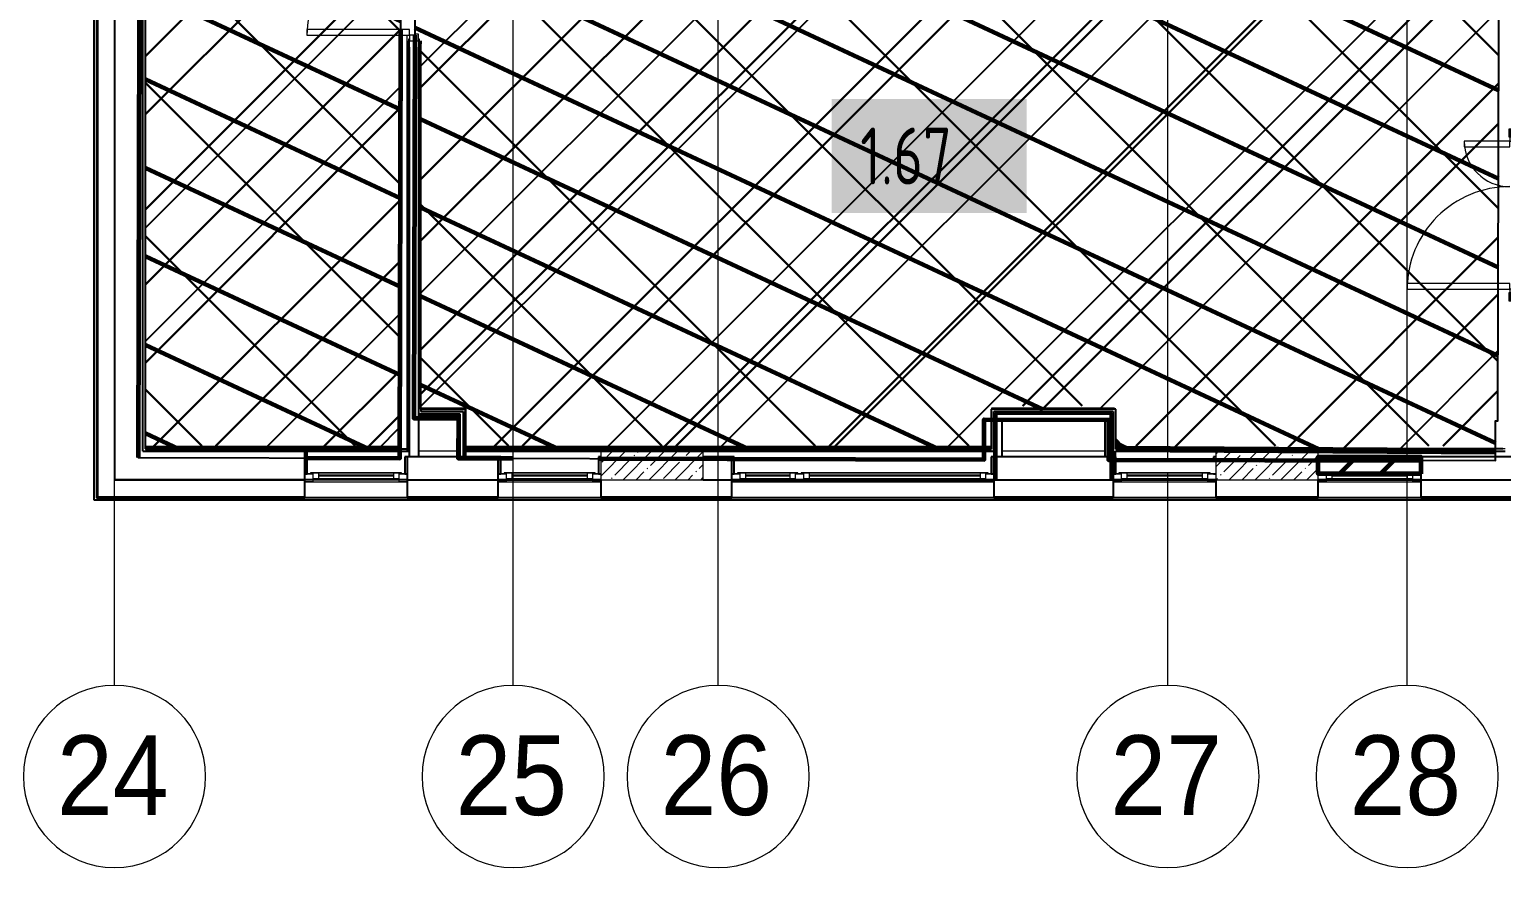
# Model space of a CAD drawing. Header units: millimetres. Extents: x -164500 to 426394, y -51911 to 102118.
# Drawn here: x 88678 to 101604, y -3642 to 3719 of the extents above; entities that cross this region are included whole.
import ezdxf

# ---------------------------------------------------------------- set-up
doc = ezdxf.new("R2010")
doc.units = ezdxf.units.MM
for name, color, linetype, lineweight in [('0) шлифовка', 5, 'Continuous', 60), ('1.4) Плинтус ПЛ-4', 6, 'Continuous', 60), ('179 подоконники', 5, 'Continuous', 60), ('5.2) Л-1 Линолеум', 100, 'Continuous', 30), ('7.1) НЗ Стяжка на теплый пол', 160, 'Continuous', 30), ('7.7) Плинтус', 222, 'Continuous', 90), ('A-FLOR', 7, 'Continuous', 9), ('A-GLAZ', 7, 'Continuous', 9), ('A-GLAZ-1', 7, 'Continuous', 5), ('S-COLS-1', 7, 'Continuous', 5), ('Оси', 7, 'Continuous', 9), ('Оси-1', 7, 'Continuous', 20)]:
    doc.layers.add(name, color=color, linetype=linetype, lineweight=lineweight)
doc.layers.add('2) защита вин плитк', color=6, linetype='Continuous')
doc.layers.add('3.2.1) Нал-ой пол 4 вып', color=3, linetype='Continuous')
doc.layers.add('A-DOOR-1', color=7, linetype='Continuous', lineweight=5, true_color=0xc0c0c0)
doc.layers.add('A-DOOR-FRAM-1', color=7, linetype='Continuous', lineweight=5, true_color=0xc0c0c0)
doc.styles.add('Arial', font='arial.ttf', dxfattribs={"width": 0.9, "height": 700})
doc.styles.add('СПДС', font='ГОСТ тип А.ttf', dxfattribs={"width": 0.9})

# ---------------------------------------------------------------- blocks, each defined once
blk = doc.blocks.new('110_Дверь_СКБ_2Ст - Д-5_п_ Из игровой в коридор-32215844-Объем проектирования 1 этажа')
at = {"layer": 'A-DOOR-1'}
for p, q in [((-638, 940), (-638, 40)), ((-588, 940), (-638, 940)), ((-588, 40), (-588, 940)), ((662, 440), (612, 440)), ((612, 440), (612, 40)), ((662, 40), (662, 440)), ((-638, 40), (-588, 40)), ((612, 40), (662, 40))]:
    blk.add_line(p, q, dxfattribs=at)
for centre, radius, start, end in [((-638, 40), 900, 0, 90), ((662, 40), 400, 90, 180)]:
    blk.add_arc(centre, radius, start, end, dxfattribs=at)
at = {"layer": 'A-DOOR-FRAM-1'}
for p, q in [((-672, 48), (-742, 48)), ((-742, 48), (-742, 40)), ((-742, 40), (-672, 40)), ((-638, 40), (-688, 40)), ((-688, 40), (-688, -40)), ((-672, 40), (-672, 48)), ((-638, -10), (-638, 40)), ((662, 40), (662, -10)), ((712, 40), (662, 40)), ((768, 48), (698, 48)), ((698, 48), (698, 40)), ((698, 40), (768, 40)), ((712, -40), (712, 40)), ((768, 40), (768, 48)), ((-672, -40), (-742, -40)), ((-742, -40), (-742, -48)), ((-742, -48), (-672, -48)), ((-688, -40), (-628, -40)), ((-672, -39), (-688, -39)), ((-688, -39), (-688, -40)), ((-688, -40), (-672, -40)), ((-672, -40), (-672, -39)), ((-672, -48), (-672, -40)), ((-628, -10), (-638, -10)), ((-628, -40), (-628, -10)), ((662, -10), (652, -10)), ((652, -10), (652, -40)), ((652, -40), (712, -40)), ((712, -39), (698, -39)), ((698, -39), (698, -40)), ((698, -40), (712, -40)), ((768, -40), (698, -40)), ((698, -40), (698, -48)), ((698, -48), (768, -48)), ((712, -40), (712, -39)), ((768, -48), (768, -40))]:
    blk.add_line(p, q, dxfattribs=at)
blk = doc.blocks.new('120_Окно_СКБ_1Ст - 120_Окно_СКБ_1Ст 900х2500_h_ с форточкой-22876038-Объем проектирования 1 этажа')
at = {"layer": 'A-GLAZ'}
for p, q in [((-450, -127), (-450, -57)), ((-450, -57), (-380, -57)), ((-380, -127), (-450, -127)), ((-380, -127), (-400, -127)), ((-400, -127), (-400, -137)), ((-380, -57), (-380, -127)), ((380, -87), (-380, -87)), ((-380, -87), (-380, -127)), ((-330, -137), (-330, -87)), ((330, -137), (330, -87)), ((380, -127), (380, -57)), ((380, -57), (450, -57)), ((380, -127), (380, -87)), ((450, -127), (380, -127)), ((400, -127), (380, -127)), ((400, -137), (400, -127)), ((450, -57), (450, -127)), ((-400, -137), (400, -137)), ((400, -137), (-400, -137))]:
    blk.add_line(p, q, dxfattribs=at)
at = {"layer": 'A-GLAZ-1'}
for p, q in [((450, -57), (-450, -57)), ((-430, -127), (-400, -127)), ((-330, -107), (330, -107)), ((330, -117), (-330, -117)), ((400, -127), (430, -127))]:
    blk.add_line(p, q, dxfattribs=at)
blk = doc.blocks.new('120_Окно_СКБ_2Ст_Фрамуга сверху - 120_Окно_СКБ_2Ст_2300х2500_h_ ДОО-19727959-Объем проектирования 1 этажа')
at = {"layer": 'A-GLAZ'}
for p, q in [((-1150, -127), (-1150, -57)), ((-1150, -57), (-1080, -57)), ((-1080, -127), (-1150, -127)), ((-1080, -127), (-1100, -127)), ((-1100, -127), (-1100, -137)), ((-1080, -57), (-1080, -127)), ((520, -87), (-1080, -87)), ((-1080, -87), (-1080, -127)), ((-1030, -137), (-1030, -87)), ((470, -137), (470, -87)), ((520, -127), (520, -57)), ((520, -57), (590, -57)), ((520, -127), (520, -87)), ((590, -127), (520, -127)), ((540, -127), (520, -127)), ((540, -137), (540, -127)), ((590, -127), (570, -127)), ((570, -127), (570, -137)), ((590, -57), (590, -127)), ((1080, -87), (590, -87)), ((590, -87), (590, -127)), ((640, -137), (640, -87)), ((1030, -137), (1030, -87)), ((1080, -127), (1080, -57)), ((1080, -57), (1150, -57)), ((1080, -127), (1080, -87)), ((1150, -127), (1080, -127)), ((1100, -127), (1080, -127)), ((1100, -137), (1100, -127)), ((1150, -57), (1150, -127)), ((-1100, -137), (540, -137)), ((540, -137), (-1100, -137)), ((570, -137), (1100, -137)), ((1100, -137), (570, -137))]:
    blk.add_line(p, q, dxfattribs=at)
at = {"layer": 'A-GLAZ-1'}
for p, q in [((1150, -57), (-1150, -57)), ((-1130, -127), (-1100, -127)), ((-1080, -57), (1080, -57)), ((-1030, -107), (470, -107)), ((470, -117), (-1030, -117)), ((540, -127), (570, -127)), ((540, -127), (570, -127)), ((640, -107), (1030, -107)), ((1030, -117), (640, -117)), ((1100, -127), (1130, -127))]:
    blk.add_line(p, q, dxfattribs=at)
blk = doc.blocks.new('BSC_Колонна _Прямоугольная - 250х900-23282983-Объем проектирования 1 этажа')
at = {"layer": 'S-COLS-1'}
h = blk.add_hatch(dxfattribs=at)
h.set_pattern_fill('FP_91', color=256, style=0, pattern_type=2)
h.set_pattern_definition([(45, (-99480, -25), (-114.04925, 114.04925), []), (45, (-99365.95, -25), (-114.04925, 114.04925), [201.613, -40.323, 6.706, -33.617])])
h.paths.add_polyline_path([(450, -125), (450, 125), (-450, 125), (-450, -125)])
for p, q in [((450, 125), (-450, 125)), ((-450, 125), (-450, -125)), ((450, -125), (450, 125)), ((-450, -125), (450, -125))]:
    blk.add_line(p, q, dxfattribs=at)
blk = doc.blocks.new('BSC_Колонна _Прямоугольная - 250х900-V83-Объем проектирования 1 этажа')
at = {"layer": 'S-COLS-1'}
h = blk.add_hatch(dxfattribs=at)
h.set_pattern_fill('FP_98', color=256, style=0, pattern_type=2)
h.set_pattern_definition([(45, (-94080, -25), (-114.04925, 114.04925), []), (45, (-93965.95, -25), (-114.04925, 114.04925), [201.613, -40.323, 6.706, -33.617])])
h.paths.add_polyline_path([(-450, -125), (450, -125), (450, 125), (-450, 125), (-450, -34)])
for p, q in [((450, 125), (-450, 125)), ((-450, 125), (-450, -125)), ((450, -125), (450, 125)), ((-450, -125), (450, -125))]:
    blk.add_line(p, q, dxfattribs=at)
blk = doc.blocks.new('110_Дверь_СКБ_2Ст - Д-5_п__в составе перегородки _не входит в спец__-32680960-Объем проектирования 1 этажа')
at = {"layer": 'A-DOOR-1'}
for p, q in [((-638, 901), (-638, 0)), ((-588, 901), (-638, 901)), ((-588, 0), (-588, 901)), ((662, 401), (612, 401)), ((612, 401), (612, 0)), ((662, 0), (662, 401)), ((-638, 0), (-588, 0)), ((612, 0), (662, 0))]:
    blk.add_line(p, q, dxfattribs=at)
for centre, radius, start, end in [((-638, 0), 900, 0, 90), ((662, 0), 400, 90, 180)]:
    blk.add_arc(centre, radius, start, end, dxfattribs=at)
at = {"layer": 'A-DOOR-FRAM-1'}
for p, q in [((-672, 8), (-742, 8)), ((-742, 8), (-742, 0)), ((-742, 0), (-672, 0)), ((-638, 0), (-688, 0)), ((-688, 0), (-688, -79)), ((-672, 0), (-688, 0)), ((-688, 0), (-688, -1)), ((-672, 0), (-672, 8)), ((-672, -1), (-672, 0)), ((-638, -49), (-638, 0)), ((662, 0), (662, -49)), ((712, 0), (662, 0)), ((768, 8), (698, 8)), ((698, 8), (698, 0)), ((712, 0), (698, 0)), ((698, 0), (698, -1)), ((698, 0), (768, 0)), ((712, -79), (712, 0)), ((712, -1), (712, 0)), ((768, 0), (768, 8)), ((-672, -1), (-742, -1)), ((-742, -1), (-742, -9)), ((-742, -9), (-672, -9)), ((-688, -79), (-628, -79)), ((-688, -1), (-672, -1)), ((-672, -9), (-672, -1)), ((-628, -49), (-638, -49)), ((-628, -79), (-628, -49)), ((662, -49), (652, -49)), ((652, -49), (652, -79)), ((652, -79), (712, -79)), ((698, -1), (712, -1)), ((768, -1), (698, -1)), ((698, -1), (698, -9)), ((698, -9), (768, -9)), ((768, -9), (768, -1))]:
    blk.add_line(p, q, dxfattribs=at)
blk = doc.blocks.new('Ось сетки - D8-29747960-Объем проектирования 1 этажа')
at = {"layer": 'Оси-1'}
for start, end in [(360, 180), (180, 360)]:
    blk.add_arc((0, 0), 4, start, end, dxfattribs=at)

msp = doc.modelspace()

# ---------------------------------------------------------------- hatches: boundary and pattern name
at = {"layer": '0) шлифовка', "true_color": 0x2776bb}
h = msp.add_hatch(dxfattribs=at)
h.set_pattern_fill('ANSI31', color=152, scale=222, angle=110)
h.paths.add_polyline_path([(91954.087, 10162.647), (89695.702, 10167.948), (89695.702, 9470.001), (89674.702, 9445.77), (89674.702, 9455.001), (89654.419, 9455.001), (89651.203, 8085.001), (89674.702, 8085.001), (89682.702, 8085.001), (89682.702, 8070.001), (89695.702, 8070.001), (89695.702, 34.938), (91930.313, 34.938)])
h = msp.add_hatch(dxfattribs=at)
h.set_pattern_fill('ANSI31', color=152, scale=222, angle=110)
h.paths.add_polyline_path([(101581.806, 4920.032), (94201.827, 4937.356), (94205.207, 6377.352), (92115.702, 6382.257), (92115.702, 5018.938), (92094.702, 4994.707), (92094.702, 4958.938), (92063.872, 4958.938), (92060.867, 3678.938), (92094.702, 3678.938), (92094.702, 3633.938), (92102.702, 3633.938), (92102.702, 3618.938), (92115.702, 3618.938), (92115.702, 388.938), (92510.702, 388.938), (92510.702, 34.938), (92794.702, 34.938), (93694.702, 34.938), (94844.702, 34.938), (97060.327, 34.938), (97060.932, 292.631), (97123.702, 292.484), (97123.702, 384.938), (98215.702, 384.938), (98215.702, 34.938), (99094.702, 34.938), (99994.702, 34.938), (100894.702, 34.938), (101550.339, 34.938), (101550.918, 281.592), (101570.918, 281.545)])
at = {"layer": '179 подоконники'}
h = msp.add_hatch(dxfattribs=at)
h.set_pattern_fill('ANSI31', color=256, scale=80)
h.set_pattern_definition([(45, (205553.12, 26879), (-179.6051, 179.6051), [])])
h.paths.add_polyline_path([(100894.702, -184.062), (99994.702, -184.062), (99994.702, -36.062), (100894.702, -36.062)])
at = {"layer": '2) защита вин плитк'}
h = msp.add_hatch(dxfattribs=at)
h.set_pattern_fill('ANSI31', color=256, scale=222)
h.paths.add_polyline_path([(91954.087, 10162.647), (89695.702, 10167.948), (89695.702, 9470.001), (89674.702, 9445.77), (89674.702, 9455.001), (89654.419, 9455.001), (89651.203, 8085.001), (89674.702, 8085.001), (89682.702, 8085.001), (89682.702, 8070.001), (89695.702, 8070.001), (89695.702, 34.938), (91930.313, 34.938)])
h = msp.add_hatch(dxfattribs=at)
h.set_pattern_fill('ANSI31', color=256, scale=222)
h.paths.add_polyline_path([(101581.806, 4920.032), (94201.827, 4937.356), (94205.207, 6377.352), (92115.702, 6382.257), (92115.702, 5018.938), (92094.702, 4994.707), (92094.702, 4958.938), (92063.872, 4958.938), (92060.867, 3678.938), (92094.702, 3678.938), (92094.702, 3633.938), (92102.702, 3633.938), (92102.702, 3618.938), (92115.702, 3618.938), (92115.702, 388.938), (92510.702, 388.938), (92510.702, 34.938), (92794.702, 34.938), (93694.702, 34.938), (94844.702, 34.938), (97060.327, 34.938), (97060.932, 292.631), (97123.702, 292.484), (97123.702, 384.938), (98215.702, 384.938), (98215.702, 34.938), (99094.702, 34.938), (99994.702, 34.938), (100894.702, 34.938), (101550.339, 34.938), (101550.918, 281.592), (101570.918, 281.545)])
at = {"layer": '3.2.1) Нал-ой пол 4 вып'}
h = msp.add_hatch(dxfattribs=at)
h.set_pattern_fill('ANSI31', color=256, scale=300)
h.paths.add_polyline_path([(91954.087, 10190.483), (89695.702, 10195.784), (89695.702, 9497.837), (89674.702, 9473.607), (89674.702, 9482.837), (89654.419, 9482.837), (89651.203, 8112.837), (89674.702, 8112.837), (89682.702, 8112.837), (89682.702, 8097.837), (89695.702, 8097.837), (89695.702, 62.774), (91930.313, 62.774)])
h = msp.add_hatch(dxfattribs=at)
h.set_pattern_fill('ANSI31', color=256, scale=300)
h.paths.add_polyline_path([(101581.806, 4947.868), (94201.827, 4965.192), (94205.207, 6405.188), (92115.702, 6410.093), (92115.702, 5046.774), (92094.702, 5022.543), (92094.702, 4986.774), (92063.872, 4986.774), (92060.867, 3706.774), (92094.702, 3706.774), (92094.702, 3661.774), (92102.702, 3661.774), (92102.702, 3646.774), (92115.702, 3646.774), (92115.702, 416.774), (92510.702, 416.774), (92510.702, 62.774), (92794.702, 62.774), (93694.702, 62.774), (94844.702, 62.774), (97060.327, 62.774), (97060.932, 320.468), (97123.702, 320.32), (97123.702, 412.774), (98215.702, 412.774), (98215.702, 62.774), (99094.702, 62.774), (99994.702, 62.774), (100894.702, 62.774), (101550.339, 62.774), (101550.918, 309.428), (101570.918, 309.381)])
at = {"layer": '5.2) Л-1 Линолеум'}
h = msp.add_hatch(dxfattribs=at)
h.set_pattern_fill('ANSI37', color=256, scale=300)
h.paths.add_polyline_path([(91954.087, 10190.483), (89695.702, 10195.784), (89695.702, 9497.837), (89674.702, 9473.607), (89674.702, 9482.837), (89654.419, 9482.837), (89651.203, 8112.837), (89674.702, 8112.837), (89682.702, 8112.837), (89682.702, 8097.837), (89695.702, 8097.837), (89695.702, 62.774), (91930.313, 62.774)])
h = msp.add_hatch(dxfattribs=at)
h.set_pattern_fill('ANSI37', color=256, scale=300)
h.paths.add_polyline_path([(101581.806, 4947.868), (94201.827, 4965.192), (94205.207, 6405.188), (92115.702, 6410.093), (92115.702, 5046.774), (92094.702, 5022.543), (92094.702, 4986.774), (92063.872, 4986.774), (92060.867, 3706.774), (92094.702, 3706.774), (92094.702, 3661.774), (92102.702, 3661.774), (92102.702, 3646.774), (92115.702, 3646.774), (92115.702, 416.774), (92510.702, 416.774), (92510.702, 62.774), (92794.702, 62.774), (93694.702, 62.774), (94844.702, 62.774), (97060.327, 62.774), (97060.932, 320.468), (97123.702, 320.32), (97123.702, 412.774), (98215.702, 412.774), (98215.702, 62.774), (99094.702, 62.774), (99994.702, 62.774), (100894.702, 62.774), (101550.339, 62.774), (101550.918, 309.428), (101570.918, 309.381)])
at = {"layer": '7.1) НЗ Стяжка на теплый пол'}
h = msp.add_hatch(dxfattribs=at)
h.set_pattern_fill('ANSI31', color=256, scale=333)
h.paths.add_polyline_path([(91954.087, 10162.647), (89695.702, 10167.948), (89695.702, 9470.001), (89674.702, 9445.77), (89674.702, 9455.001), (89654.419, 9455.001), (89651.203, 8085.001), (89674.702, 8085.001), (89682.702, 8085.001), (89682.702, 8070.001), (89695.702, 8070.001), (89695.702, 34.938), (91930.313, 34.938)])
h = msp.add_hatch(dxfattribs=at)
h.set_pattern_fill('ANSI31', color=256, scale=333)
h.paths.add_polyline_path([(101581.806, 4920.032), (94201.827, 4937.356), (94205.207, 6377.352), (92115.702, 6382.257), (92115.702, 5018.938), (92094.702, 4994.707), (92094.702, 4958.938), (92063.872, 4958.938), (92060.867, 3678.938), (92094.702, 3678.938), (92094.702, 3633.938), (92102.702, 3633.938), (92102.702, 3618.938), (92115.702, 3618.938), (92115.702, 388.938), (92510.702, 388.938), (92510.702, 34.938), (92794.702, 34.938), (93694.702, 34.938), (94844.702, 34.938), (97060.327, 34.938), (97060.932, 292.631), (97123.702, 292.484), (97123.702, 384.938), (98215.702, 384.938), (98215.702, 34.938), (99094.702, 34.938), (99994.702, 34.938), (100894.702, 34.938), (101550.339, 34.938), (101550.918, 281.592), (101570.918, 281.545)])

# ---------------------------------------------------------------- linework, layer by layer
for p, q in [((89424.702, 8015.001), (89424.702, -236.062)), ((89674.702, 13.938), (89674.702, 8015.001)), ((89695.702, 34.938), (89695.702, 8070.001)), ((89271.702, 7513.938), (89271.702, -389.062)), ((89274.702, 7513.938), (89274.702, -386.062)), ((89244.702, -416.062), (89244.702, 7355.938)), ((89266.702, 7355.938), (89266.702, -394.062)), ((91994.702, 3618.938), (91993.702, 3618.938)), ((91993.702, 3618.938), (91993.702, 34.938)), ((92006.702, 3593.938), (91994.702, 3593.938)), ((92014.702, -36.062), (92014.702, 3563.938)), ((92094.702, 3563.938), (92094.702, -36.062)), ((92114.702, 3593.938), (92102.702, 3593.938)), ((92114.702, 3618.938), (92114.702, 3593.938)), ((92115.702, 3618.938), (92114.702, 3618.938)), ((92114.702, 3593.938), (92114.702, 3593.938)), ((92115.702, 384.938), (92115.702, 3618.938)), ((92510.702, 388.938), (92094.702, 388.938)), ((92114.702, 388.938), (92114.702, 383.938)), ((92510.702, -36.062), (92510.702, 388.938)), ((92460.702, 338.938), (92094.702, 338.938)), ((92448.202, 326.438), (92094.702, 326.438)), ((92094.702, 313.938), (92435.702, 313.938)), ((92114.702, 383.938), (92505.702, 383.938)), ((92114.702, 383.938), (92114.702, 363.938)), ((92114.702, 363.938), (92485.702, 363.938)), ((92506.702, 384.938), (92115.702, 384.938)), ((92435.702, 313.938), (92435.702, -36.062)), ((92448.202, -36.062), (92448.202, 326.438)), ((92460.702, -36.062), (92460.702, 338.938)), ((92485.702, 363.938), (92485.702, -36.062)), ((92505.702, 383.938), (92505.702, 33.938)), ((92506.702, 34.938), (92506.702, 384.938)), ((97123.702, 384.938), (97123.702, 34.938)), ((98215.702, 384.938), (97123.702, 384.938)), ((98214.702, 383.938), (97124.702, 383.938)), ((98194.702, 363.938), (97144.702, 363.938)), ((97144.702, 13.938), (97144.702, 363.938)), ((97157.202, 351.438), (97157.202, -236.062)), ((98182.202, 351.438), (97157.202, 351.438)), ((97169.702, 338.938), (97169.702, -236.062)), ((98169.702, 338.938), (97169.702, 338.938)), ((97219.702, -36.062), (97219.702, 288.938)), ((97219.702, 288.938), (98119.702, 288.938)), ((98119.702, 288.938), (98119.702, -36.062)), ((98169.702, -236.062), (98169.702, 338.938)), ((98182.202, -236.062), (98182.202, 351.438)), ((98194.702, 363.938), (98194.702, -386.062)), ((98214.702, 383.938), (98214.702, 34.938)), ((98215.702, 34.938), (98215.702, 384.938)), ((89674.702, 13.938), (91114.702, 13.938)), ((89695.702, 33.938), (89694.702, 33.938)), ((89695.702, 34.938), (91994.702, 34.938)), ((91094.702, -386.062), (91094.702, 33.938)), ((91114.702, -184.062), (91114.702, 13.938)), ((91115.702, 13.938), (91114.702, 13.938)), ((91115.702, 13.938), (91994.702, 13.938)), ((91115.702, -184.062), (91115.702, 13.938)), ((91994.702, 34.938), (91994.702, 33.938)), ((91994.702, 33.938), (91994.702, 13.938)), ((91994.702, 33.938), (91994.702, 33.938)), ((91994.702, 13.938), (92014.702, 13.938)), ((92505.702, 33.938), (92510.702, 33.938)), ((92505.702, -36.062), (92505.702, 13.938)), ((92505.702, 13.938), (93694.702, 13.938)), ((92794.702, 34.938), (92506.702, 34.938)), ((92794.702, 33.938), (92794.702, 34.938)), ((92794.702, 34.938), (93694.702, 34.938)), ((94844.702, 34.938), (93694.702, 34.938)), ((93694.702, 34.938), (93694.702, 33.938)), ((94594.702, 13.938), (97144.702, 13.938)), ((94844.702, 33.938), (94844.702, 34.938)), ((94844.702, 34.938), (97122.812, 34.938)), ((97122.812, 34.938), (97122.812, 33.938)), ((97144.702, 13.938), (97144.702, -386.062)), ((97219.702, 13.938), (97221.645, 13.938)), ((98214.702, 33.938), (98214.702, 34.938)), ((98214.702, 34.938), (98215.702, 34.938)), ((98214.702, 13.938), (99094.702, 13.938)), ((98214.702, -184.062), (98214.702, 13.938)), ((98215.702, 34.938), (99094.702, 34.938)), ((99994.702, 34.938), (99094.702, 34.938)), ((99094.702, 34.938), (99094.702, 33.938)), ((99994.702, 33.938), (99994.702, 34.938)), ((99994.702, 34.938), (100894.702, 34.938)), ((99994.702, 13.938), (101634.702, 13.938)), ((101613.702, 34.938), (100894.702, 34.938)), ((100894.702, 34.938), (100894.702, 33.938)), ((91973.702, -36.062), (91973.702, -184.062)), ((91974.702, -36.062), (91973.702, -36.062)), ((91974.702, -36.062), (91974.702, -184.062)), ((91994.702, -36.062), (91974.702, -36.062)), ((92794.702, -36.062), (91994.702, -36.062)), ((91994.702, -36.062), (91994.702, -386.062)), ((92794.702, -386.062), (92794.702, -36.062)), ((92814.702, -36.062), (92794.702, -36.062)), ((92814.702, -184.062), (92814.702, -36.062)), ((92815.702, -36.062), (92814.702, -36.062)), ((92815.702, -184.062), (92815.702, -36.062)), ((93673.702, -36.062), (93673.702, -184.062)), ((93674.702, -36.062), (93673.702, -36.062)), ((93674.702, -36.062), (93674.702, -184.062)), ((93694.702, -36.062), (93674.702, -36.062)), ((94844.702, -36.062), (94594.702, -36.062)), ((94844.702, -386.062), (94844.702, -36.062)), ((94864.702, -36.062), (94844.702, -36.062)), ((94864.702, -184.062), (94864.702, -36.062)), ((94865.702, -36.062), (94864.702, -36.062)), ((94865.702, -184.062), (94865.702, -36.062)), ((97123.702, -36.062), (97123.702, -184.062)), ((97124.702, -36.062), (97123.702, -36.062)), ((97124.702, -36.062), (97124.702, -184.062)), ((97144.702, -36.062), (97124.702, -36.062)), ((98169.702, -36.062), (97169.702, -36.062)), ((98194.702, -36.062), (98214.702, -36.062)), ((98214.702, -36.062), (98194.702, -36.062)), ((98214.702, -36.062), (98194.702, -36.062)), ((98215.702, -36.062), (98214.702, -36.062)), ((98215.702, -36.062), (98214.702, -36.062)), ((98215.702, -184.062), (98215.702, -36.062)), ((99074.702, -36.062), (99073.702, -36.062)), ((99073.702, -36.062), (99073.702, -62.094)), ((99074.702, -36.062), (99073.702, -36.062)), ((99094.702, -36.062), (99074.702, -36.062)), ((99074.702, -36.062), (99074.702, -62.097)), ((99094.702, -36.062), (99074.702, -36.062)), ((100014.702, -36.062), (99994.702, -36.062)), ((100014.702, -64.303), (100014.702, -36.062)), ((100015.702, -36.062), (100014.702, -36.062)), ((100015.702, -64.306), (100015.702, -36.062)), ((100873.702, -36.062), (100873.702, -66.32)), ((100874.702, -36.062), (100873.702, -36.062)), ((100874.702, -36.062), (100874.702, -66.322)), ((100894.702, -36.062), (100874.702, -36.062)), ((101794.702, -36.062), (100894.702, -36.062)), ((100894.702, -36.062), (100894.702, -66.369)), ((91994.702, -236.062), (89424.702, -236.062)), ((89424.702, -236.062), (91094.702, -236.062)), ((91094.702, -184.062), (91114.702, -184.062)), ((91994.702, -236.062), (91094.702, -236.062)), ((91114.702, -184.062), (91115.702, -184.062)), ((91973.702, -184.062), (91974.702, -184.062)), ((91974.702, -184.062), (91994.702, -184.062)), ((91994.702, -236.062), (92794.702, -236.062)), ((91994.702, -236.062), (93694.702, -236.062)), ((92794.702, -184.062), (92814.702, -184.062)), ((93694.702, -236.062), (92794.702, -236.062)), ((92814.702, -184.062), (92815.702, -184.062)), ((93673.702, -184.062), (93674.702, -184.062)), ((93674.702, -184.062), (93694.702, -184.062)), ((93694.702, -236.062), (93694.702, -386.062)), ((94594.702, -236.062), (94844.702, -236.062)), ((94594.702, -236.062), (99094.702, -236.062)), ((94844.702, -184.062), (94864.702, -184.062)), ((97144.702, -236.062), (94844.702, -236.062)), ((94864.702, -184.062), (94865.702, -184.062)), ((97123.702, -184.062), (97124.702, -184.062)), ((97124.702, -184.062), (97144.702, -184.062)), ((97169.702, -236.062), (98169.702, -236.062)), ((98194.702, -184.062), (98214.702, -184.062)), ((98194.702, -184.062), (98214.702, -184.062)), ((99094.702, -236.062), (98194.702, -236.062)), ((98214.702, -184.062), (98215.702, -184.062)), ((98214.702, -184.062), (98215.702, -184.062)), ((99073.702, -184.062), (99074.702, -184.062)), ((99073.702, -184.062), (99074.702, -184.062)), ((99074.702, -184.062), (99094.702, -184.062)), ((99074.702, -184.062), (99094.702, -184.062)), ((99094.702, -236.062), (99094.702, -386.062)), ((99994.702, -184.062), (100014.702, -184.062)), ((99994.702, -386.062), (99994.702, -236.062)), ((99994.702, -236.062), (101794.702, -236.062)), ((100894.702, -236.062), (99994.702, -236.062)), ((100014.702, -184.062), (100015.702, -184.062)), ((100873.702, -184.062), (100874.702, -184.062)), ((100874.702, -184.062), (100894.702, -184.062)), ((100894.702, -184.062), (100894.702, -386.062)), ((100894.702, -236.062), (101794.702, -236.062)), ((89274.702, -386.062), (91094.702, -386.062)), ((91094.702, -394.062), (91094.702, -386.062)), ((91994.702, -386.062), (91994.702, -394.062)), ((91994.702, -386.062), (92794.702, -386.062)), ((92794.702, -394.062), (92794.702, -386.062)), ((93694.702, -386.062), (93694.702, -394.062)), ((93694.702, -386.062), (94844.702, -386.062)), ((94844.702, -394.062), (94844.702, -386.062)), ((97144.702, -386.062), (97144.702, -394.062)), ((97144.702, -386.062), (98194.702, -386.062)), ((98194.702, -394.062), (98194.702, -386.062)), ((99094.702, -386.062), (99094.702, -394.062)), ((99094.702, -386.062), (99994.702, -386.062)), ((99994.702, -394.062), (99994.702, -386.062)), ((100894.702, -386.062), (100894.702, -394.062)), ((100894.702, -386.062), (102944.702, -386.062)), ((108094.702, -416.062), (89244.702, -416.062)), ((89266.702, -394.062), (91094.702, -394.062)), ((89271.702, -389.062), (91094.702, -389.062)), ((91994.702, -394.062), (91094.702, -394.062)), ((91994.702, -389.062), (92794.702, -389.062)), ((91994.702, -394.062), (92794.702, -394.062)), ((93694.702, -394.062), (92794.702, -394.062)), ((93694.702, -389.062), (94844.702, -389.062)), ((93694.702, -394.062), (94844.702, -394.062)), ((97144.702, -394.062), (94844.702, -394.062)), ((97144.702, -389.062), (98194.702, -389.062)), ((97144.702, -394.062), (98194.702, -394.062)), ((99094.702, -394.062), (98194.702, -394.062)), ((99094.702, -389.062), (99994.702, -389.062)), ((99094.702, -394.062), (99994.702, -394.062)), ((100894.702, -394.062), (99994.702, -394.062)), ((100894.702, -389.062), (102944.702, -389.062)), ((100894.702, -394.062), (102944.702, -394.062))]:
    msp.add_line(p, q)
at = {"flags": 128}
for points in [[(91954.087, 10162.647), (89656.093, 10168.041), (89632.131, -39.931), (91930.124, -45.325)], [(92443.123, -46.53), (97060.11, -57.368), (97060.932, 292.631), (98152.929, 290.068), (98152.107, -59.931), (101550.098, -67.907), (101550.918, 281.592), (101570.918, 281.545), (101581.806, 4920.032), (94201.827, 4937.356), (94205.207, 6377.352), (92067.213, 6382.371), (92052.945, 304.387), (92443.944, 303.469)]]:
    msp.add_lwpolyline(points, close=True, dxfattribs=at)
at = {"layer": '1.4) Плинтус ПЛ-4', "flags": 128}
for points in [[(90052.364, 10167.111), (89656.093, 10168.041), (89632.131, -39.931)], [(91094.702, -43.364), (91930.124, -45.325), (91938.96, 3718.938)], [(92060.843, 3668.938), (92052.945, 304.387), (92443.944, 303.469), (92443.123, -46.53), (92924.702, -47.66)], [(93673.702, -49.418), (97060.11, -57.368), (97060.932, 292.631), (98152.929, 290.068), (98152.107, -59.931), (100894.702, -66.369)]]:
    msp.add_lwpolyline(points, dxfattribs=at)
at = {"layer": '179 подоконники'}
msp.add_lwpolyline([(100894.702, -184.062), (99994.702, -184.062), (99994.702, -36.062), (100894.702, -36.062)], close=True, dxfattribs=at)
at = {"layer": '7.7) Плинтус'}
for points in [[(89695.702, 34.938), (91930.313, 34.938)], [(92485.702, 34.938), (97124.702, 33.938)], [(98215.702, 34.938), (101550.29, 13.938)]]:
    msp.add_lwpolyline(points, dxfattribs=at)
at = {"layer": 'A-FLOR'}
for p, q in [((89694.702, 33.938), (89694.702, 7394.839)), ((91994.702, 34.938), (91994.702, 3668.938)), ((92006.702, 3593.938), (91994.702, 3593.938)), ((92114.702, 3593.938), (92102.702, 3593.938)), ((92114.702, 388.938), (92114.702, 3593.938)), ((98204.702, 393.938), (97124.702, 393.938)), ((97124.702, 393.938), (97124.702, 33.938)), ((98204.702, 383.938), (98204.702, 393.938)), ((91994.702, 33.938), (89695.702, 33.938)), ((92435.702, 13.938), (92094.702, 13.938)), ((97124.702, 33.938), (92510.702, 33.938)), ((98119.702, 13.938), (97221.645, 13.938)), ((101634.702, 33.938), (98214.702, 33.938))]:
    msp.add_line(p, q, dxfattribs=at)
at = {"layer": 'Оси'}
for points in [[(100774.702, -66.087), (100774.702, 2957.679), (100774.702, 16892.225), (100774.702, 21892.225)], [(89424.702, -2042.321), (89424.702, 2957.679), (89424.702, 16779.035), (89424.702, 21779.035)], [(92924.702, -2042.321), (92924.702, 2957.679), (92924.702, 16779.035), (92924.702, 21779.035)], [(94724.702, -2042.321), (94724.702, 2957.679), (94724.702, 16779.035), (94724.702, 21779.035)], [(98674.702, -61.158), (98674.702, 2957.679), (98674.702, 16779.035), (98674.702, 21779.035)], [(98674.702, -2042.321), (98674.702, -174.062)], [(100774.702, -2042.321), (100774.702, -174.062)]]:
    msp.add_lwpolyline(points, dxfattribs=at)

# ---------------------------------------------------------------- block references
at = {"rotation": 89.99999999999991}
for name, p in [('110_Дверь_СКБ_2Ст - Д-5_п_ Из игровой в коридор-32215844-Объем проектирования 1 этажа', (92054.702, 4306.438)), ('110_Дверь_СКБ_2Ст - Д-5_п__в составе перегородки _не входит в спец__-32680960-Объем проектирования 1 этажа', (101675.202, 2076.438))]:
    msp.add_blockref(name, p, dxfattribs=at)
for name, p in [('BSC_Колонна _Прямоугольная - 250х900-V83-Объем проектирования 1 этажа', (94144.702, -111.062)), ('BSC_Колонна _Прямоугольная - 250х900-23282983-Объем проектирования 1 этажа', (99544.702, -111.062))]:
    msp.add_blockref(name, p)
at = {"color": 3, "rotation": 180}
for name, p in [('120_Окно_СКБ_1Ст - 120_Окно_СКБ_1Ст 900х2500_h_ с форточкой-22876038-Объем проектирования 1 этажа', (91544.702, -311.062)), ('120_Окно_СКБ_1Ст - 120_Окно_СКБ_1Ст 900х2500_h_ с форточкой-22876038-Объем проектирования 1 этажа', (93244.702, -311.062)), ('120_Окно_СКБ_2Ст_Фрамуга сверху - 120_Окно_СКБ_2Ст_2300х2500_h_ ДОО-19727959-Объем проектирования 1 этажа', (95994.702, -311.062)), ('120_Окно_СКБ_1Ст - 120_Окно_СКБ_1Ст 900х2500_h_ с форточкой-22876038-Объем проектирования 1 этажа', (98644.702, -311.062)), ('120_Окно_СКБ_1Ст - 120_Окно_СКБ_1Ст 900х2500_h_ с форточкой-22876038-Объем проектирования 1 этажа', (100444.702, -311.062))]:
    msp.add_blockref(name, p, dxfattribs=at)
at = {"layer": 'Оси-1', "xscale": 199.9999999999999, "yscale": 199.9999999999999, "zscale": 199.9999999999999}
for p in [(89424.702, -2842.321), (92924.702, -2842.321), (94724.702, -2842.321), (98674.702, -2842.321), (100774.702, -2842.321)]:
    msp.add_blockref('Ось сетки - D8-29747960-Объем проектирования 1 этажа', p, dxfattribs=at)

# ---------------------------------------------------------------- texts
at = {"insert": (95972.831, 2857.281), "char_height": 500, "width": 1212.1515, "attachment_point": 1, "style": 'СПДС', "bg_fill": 1, "box_fill_scale": 1.5, "bg_fill_color": 7, "bg_fill_true_color": 16777215, "bg_fill_transparency": 0}
msp.add_mtext('1.67', dxfattribs=at)
at = {"layer": 'Оси', "char_height": 700, "width": 1212.1515, "attachment_point": 1, "style": 'Arial'}
for s, insert in [('24', (88919.47, -2481.028)), ('25', (92419.47, -2481.028)), ('26', (94219.47, -2481.028)), ('27', (98169.47, -2481.028)), ('28', (100269.47, -2481.028))]:
    msp.add_mtext(s, dxfattribs=dict(at, insert=insert))

doc.saveas('drawing.dxf')
